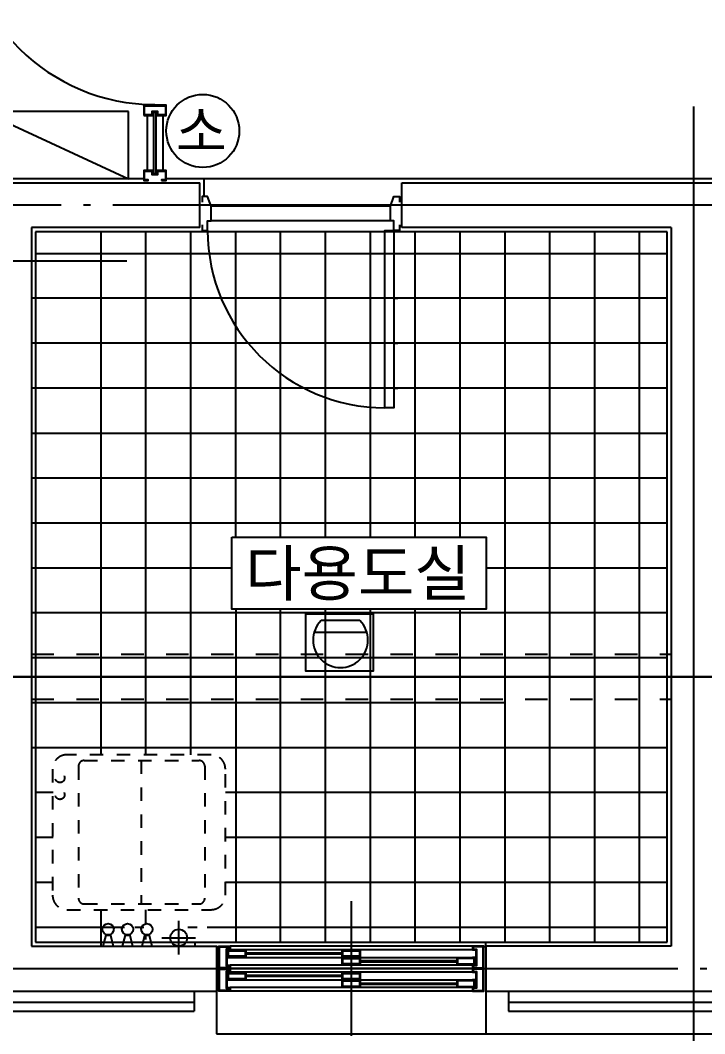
# Model space of a CAD drawing. Header units: millimetres. Extents: x 0 to 42050, y 0 to 29700.
# Drawn here: x 15485 to 18535, y 12464 to 16977 of the extents above; entities that cross this region are included whole.
import ezdxf
from ezdxf.enums import TextEntityAlignment as Align

# ---------------------------------------------------------------- set-up
doc = ezdxf.new("R2010")
doc.units = ezdxf.units.MM
doc.header["$LTSCALE"] = 100
for name, pattern in [('59단위세대$0$59A형 단위세대$0$HID', [2, 1, -1]), ('CEN', [52.3, 50, -1, 0.3, -1]), ('HID', [2, 1, -1])]:
    doc.linetypes.add(name, pattern=pattern)
for name, color, linetype in [('59단위세대$0$59A형 단위세대$0$FUR-KITC', 8, 'Continuous'), ('59단위세대$0$SYM', 7, 'Continuous'), ('59단위세대$0$TOTO', 7, 'Continuous'), ('59단위세대$0$해치', 9, 'Continuous'), ('CEN', 1, 'CEN'), ('COL', 2, 'Continuous'), ('DOOR', 4, 'Continuous'), ('DOOR-S', 3, 'Continuous'), ('ELE-2', 8, 'Continuous'), ('ETC', 6, 'Continuous'), ('FIN', 6, 'Continuous'), ('HAT', 8, 'Continuous'), ('HID', 6, 'HID'), ('RXDOOR', 6, 'Continuous'), ('TEXT', 3, 'Continuous'), ('WAL', 3, 'Continuous'), ('WID', 4, 'Continuous'), ('WID-S', 3, 'Continuous'), ('감지기', 2, 'Continuous'), ('글씨', 3, 'Continuous'), ('단열재', 8, 'Continuous'), ('마감선', 8, 'Continuous')]:
    doc.layers.add(name, color=color, linetype=linetype)
doc.layers.add('DEFPOINT', color=171, linetype='Continuous', plot=False)
doc.styles.add('굴림체', font='')
doc.styles.get('굴림체').set_extended_font_data('GulimChe')

# ---------------------------------------------------------------- blocks, each defined once
blk = doc.blocks.new('59단위세대$0$59A형 단위세대$0$84B_N_T200$0$세탁L')
at = {"layer": '59단위세대$0$59A형 단위세대$0$FUR-KITC', "color": 6, "linetype": '59단위세대$0$59A형 단위세대$0$HID', "ltscale": 0.6}
for p, q in [((293.8, 280), (-293.8, 280)), ((-319.4, 254.4), (-319.4, -257.4)), ((319.4, 254.4), (319.4, -257.4)), ((319.4, 0), (-319.4, 0)), ((293.8, -283), (-293.8, -283))]:
    blk.add_line(p, q, dxfattribs=at)
at = {"layer": '59단위세대$0$59A형 단위세대$0$FUR-KITC', "color": 6, "linetype": '59단위세대$0$59A형 단위세대$0$HID', "ltscale": 0.6, "elevation": 0}
blk.add_lwpolyline([(281, 395.2), (-281, 395.2, 0.414214), (-345, 331.2), (-345, -310.8, 0.414214), (-281, -374.8), (281, -374.8, 0.414214), (345, -310.8), (345, 331.2, 0.414214)], format="xyb", close=True, dxfattribs=at)
at = {"layer": '59단위세대$0$59A형 단위세대$0$FUR-KITC', "color": 6, "linetype": '59단위세대$0$59A형 단위세대$0$HID', "ltscale": 0.6}
for centre in [(167, 362.4), (241.8, 362.4)]:
    blk.add_circle(centre, 20.7, dxfattribs=at)
for centre, start, end in [((-293.8, 254.4), 90, 180), ((293.8, 254.4), 0, 90), ((-293.8, -257.4), 180, 270), ((293.8, -257.4), 270, 0)]:
    blk.add_arc(centre, 25.6, start, end, dxfattribs=at)
blk = doc.blocks.new('59단위세대$0$2P-S117')
at = {"layer": '59단위세대$0$해치'}
for p, q in [((0, 20), (0, -20)), ((-20, 0), (20, 0))]:
    blk.add_line(p, q, dxfattribs=at)
blk.add_circle((0, 0), 10, dxfattribs=at)
blk = doc.blocks.new('rekjrltert')
at = {"layer": '감지기', "linetype": 'Continuous', "ltscale": 2}
for p, q in [((240.7, -30.1), (67.4, -30.1)), ((272, -83.8), (36, -83.8))]:
    blk.add_line(p, q, dxfattribs=at)
blk.add_lwpolyline([(0, 0), (300, 0), (300, -255), (0, -255)], close=True, dxfattribs=at)
blk.add_arc((154, -116.7), 122.5, 135, 45, dxfattribs=at)

msp = doc.modelspace()

# ---------------------------------------------------------------- linework, layer by layer
for p, q in [((15967.2, 16571.7), (14153.2, 16571.7)), ((15317.2, 16571.7), (15967.2, 16271.7)), ((15967.2, 16271.7), (15967.2, 16571.7))]:
    msp.add_line(p, q)
at = {"layer": '59단위세대$0$TOTO', "color": 6}
for p, q in [((15855.1, 12853.7), (15868.1, 12903.3)), ((15868.1, 12903.3), (15887.5, 12903.3)), ((15887.5, 12903.3), (15898.8, 12853.7)), ((15941.5, 12853.7), (15954.5, 12903.3)), ((15954.5, 12903.3), (15973.9, 12903.3)), ((15973.9, 12903.3), (15985.1, 12853.7)), ((16027.9, 12853.7), (16040.8, 12903.3)), ((16040.8, 12903.3), (16060.2, 12903.3)), ((16060.2, 12903.3), (16071.5, 12853.7))]:
    msp.add_line(p, q, dxfattribs=at)
for centre in [(15876.9, 12929), (15963.3, 12929), (16049.7, 12929)]:
    msp.add_circle(centre, 25, dxfattribs=at)
at = {"layer": 'CEN'}
for p, q in [((31357.6, 16153.7), (8185.2, 16153.7)), ((15960.4, 15903.7), (8185.2, 15903.7)), ((14361.9, 14053.7), (31357.6, 14053.7)), ((8185.2, 12753.7), (31357.6, 12753.7))]:
    msp.add_line(p, q, dxfattribs=at)
msp.add_lwpolyline([(18485.2, 16592.7), (18485.2, 5302.5)], dxfattribs=at)
at = {"layer": 'COL'}
for p, q in [((15335.2, 16253.7), (16285.2, 16253.7)), ((16285.2, 16053.7), (16285.2, 16253.7)), ((17185.2, 16253.7), (19885.2, 16253.7)), ((17185.2, 16053.7), (17185.2, 16253.7)), ((16285.2, 16053.7), (15535.2, 16053.7)), ((15535.2, 16053.7), (15535.2, 12853.7)), ((18385.2, 16053.7), (17185.2, 16053.7)), ((18385.2, 16053.7), (18385.2, 12853.7)), ((15535.2, 12853.7), (16360.2, 12853.7)), ((16360.2, 12853.7), (16360.2, 12653.7)), ((18385.2, 12853.7), (17560.2, 12853.7)), ((17560.2, 12853.7), (17560.2, 12653.7)), ((12535.2, 12653.7), (16360.2, 12653.7)), ((17560.2, 12653.7), (18685.2, 12653.7))]:
    msp.add_line(p, q, dxfattribs=at)
at = {"layer": 'DEFPOINT'}
msp.add_lwpolyline([(26835.2, 17653.7), (25335.2, 17653.7), (25335.2, 14053.7), (15435.2, 14053.7), (15435.2, 12753.7), (12635.2, 12753.7), (12635.2, 16153.7), (12035.2, 16153.7), (12035.2, 21253.7), (24035.2, 21253.7), (26835.2, 18453.7)], close=True, dxfattribs=at)
at = {"layer": 'DOOR'}
for p, q in [((16080.2, 16293.7), (16080.2, 16568.7)), ((16090.2, 16293.7), (16090.2, 16568.7))]:
    msp.add_line(p, q, dxfattribs=at)
msp.add_arc((16085.2, 17456.2), 854.5, 180.2818, 270, dxfattribs=at)
at = {"layer": 'DOOR-S'}
for points in [[(16035.2, 16553.7), (16075.2, 16553.7), (16075.2, 16568.7), (16095.2, 16568.7), (16095.2, 16553.7), (16135.2, 16553.7), (16135.2, 16598.7), (16035.2, 16598.7)], [(16133.7, 16555.2), (16096.7, 16555.2), (16096.7, 16570.2), (16073.7, 16570.2), (16073.7, 16555.2), (16036.7, 16555.2), (16036.7, 16597.2), (16133.7, 16597.2)], [(16132.2, 16556.7), (16098.2, 16556.7), (16098.2, 16571.7), (16072.2, 16571.7), (16072.2, 16556.7), (16038.2, 16556.7), (16038.2, 16595.7), (16132.2, 16595.7)], [(16115.2, 16263.7), (16135.2, 16263.7), (16135.2, 16308.7), (16095.2, 16308.7), (16095.2, 16293.7), (16075.2, 16293.7), (16075.2, 16308.7), (16035.2, 16308.7), (16035.2, 16263.7), (16055.2, 16263.7), (16055.2, 16266.7), (16038.2, 16266.7), (16038.2, 16305.7), (16072.2, 16305.7), (16072.2, 16290.7), (16098.2, 16290.7), (16098.2, 16305.7), (16132.2, 16305.7), (16132.2, 16266.7), (16115.2, 16266.7)]]:
    msp.add_lwpolyline(points, close=True, dxfattribs=at)
msp.add_lwpolyline([(16055.2, 16265.2), (16036.7, 16265.2), (16036.7, 16307.2), (16073.7, 16307.2), (16073.7, 16292.2), (16096.7, 16292.2), (16096.7, 16307.2), (16133.7, 16307.2), (16133.7, 16265.2), (16115.2, 16265.2)], dxfattribs=at)
at = {"layer": 'ELE-2'}
for p, q in [((16050.2, 16553.7), (16050.2, 16308.7)), ((16120.2, 16553.7), (16120.2, 16308.7)), ((16960.2, 13053.7), (16960.2, 12453.7)), ((17500.2, 12853.7), (16420.2, 12853.7)), ((17500.2, 12837.7), (16420.2, 12837.7)), ((16420.2, 12803.7), (17500.2, 12803.7)), ((17500.2, 12769.7), (16420.2, 12769.7)), ((17500.2, 12753.7), (16420.2, 12753.7)), ((17500.2, 12753.7), (16420.2, 12753.7)), ((17500.2, 12737.7), (16420.2, 12737.7)), ((16420.2, 12703.7), (17500.2, 12703.7)), ((17500.2, 12669.7), (16420.2, 12669.7)), ((17500.2, 12653.7), (16420.2, 12653.7)), ((16360.2, 12463.7), (17560.2, 12463.7))]:
    msp.add_line(p, q, dxfattribs=at)
at = {"layer": 'ETC', "color": 6}
msp.add_lwpolyline([(16428.2, 14674.7), (17561.8, 14674.7), (17561.8, 14354.7), (16428.2, 14354.7)], close=True, dxfattribs=at)
at = {"layer": 'ETC'}
msp.add_circle((16298.6, 16484.3), 162.6, dxfattribs=at)
at = {"layer": 'FIN'}
for centre, radius, start, end in [((16365.2, 12856.5), 5.74, 209.365, 330.635), ((17555.2, 12856.4), 5.67, 208.0725, 331.9275)]:
    msp.add_arc(centre, radius, start, end, dxfattribs=at)
at = {"layer": 'HAT'}
for p, q in [((15845.2, 13706.2), (15845.2, 16035.7)), ((16045.2, 13706.2), (16045.2, 16035.7)), ((16245.2, 13706.2), (16245.2, 16035.7)), ((16445.2, 14674.7), (16445.2, 16035.7)), ((16645.2, 14674.7), (16645.2, 16035.7)), ((16845.2, 14674.7), (16845.2, 16035.7)), ((17045.2, 14674.7), (17045.2, 16035.7)), ((17245.2, 14674.7), (17245.2, 16035.7)), ((17445.2, 14674.7), (17445.2, 16035.7)), ((17645.2, 12871.7), (17645.2, 16035.7)), ((17845.2, 12871.7), (17845.2, 16035.7)), ((18045.2, 12871.7), (18045.2, 16035.7)), ((18245.2, 12871.7), (18245.2, 16035.7)), ((15553.2, 15939), (18367.2, 15939)), ((17150.2, 15939), (17167.2, 15939)), ((18367.2, 15739), (15535.2, 15739)), ((17150.2, 15739), (17167.2, 15739)), ((18367.2, 15539), (15535.2, 15539)), ((17150.2, 15539), (17167.2, 15539)), ((18367.2, 15339), (15535.2, 15339)), ((17150.2, 15339), (17167.2, 15339)), ((15535.2, 15139), (18367.2, 15139)), ((15535.2, 14939), (18367.2, 14939)), ((15535.2, 14739), (18367.2, 14739)), ((15535.2, 14539), (16428.2, 14539)), ((17561.8, 14539), (18367.2, 14539)), ((16445.2, 14354.7), (16445.2, 12871.7)), ((16645.2, 12871.7), (16645.2, 14354.7)), ((16845.2, 12871.7), (16845.2, 14354.7)), ((17045.2, 12871.7), (17045.2, 14354.7)), ((17245.2, 12871.7), (17245.2, 14354.7)), ((17445.2, 12871.7), (17445.2, 14354.7)), ((15535.2, 14339), (18367.2, 14339)), ((15535.2, 14139), (18367.2, 14139)), ((15535.2, 13939), (17647.2, 13939)), ((15535.2, 13739), (18367.2, 13739)), ((15551.8, 13539), (15631.9, 13539)), ((16399.2, 13539), (18367.2, 13539)), ((15551.8, 13339), (15631.9, 13339)), ((16399.2, 13339), (18367.2, 13339)), ((15551.8, 13139), (15631.9, 13139)), ((16399.2, 13139), (18367.2, 13139)), ((15845.2, 12853.7), (15845.2, 13016.2)), ((16045.2, 12949.6), (16045.2, 13016.2)), ((15553.2, 12939), (15950.1, 12939)), ((15995.9, 12939), (16036.5, 12939)), ((16232.3, 12939), (16272.9, 12939)), ((16318.7, 12939), (18367.2, 12939)), ((16045.2, 12882.9), (16045.2, 12908.4))]:
    msp.add_line(p, q, dxfattribs=at)
at = {"layer": 'HID'}
for p, q in [((15535.2, 14153.7), (18385.2, 14153.7)), ((15535.2, 13953.7), (18385.2, 13953.7))]:
    msp.add_line(p, q, dxfattribs=at)
at = {"layer": 'RXDOOR'}
for points in [[(16295.2, 16065.7), (16295.2, 16041.7), (16320.2, 16041.7), (16320.2, 16084.7), (16335.2, 16084.7), (16335.2, 16148.7), (16320.2, 16191.7), (16295.2, 16191.7), (16295.2, 16167.7)], [(17175.2, 16065.7), (17175.2, 16041.7), (17150.2, 16041.7), (17150.2, 16084.7), (17135.2, 16084.7), (17135.2, 16148.7), (17150.2, 16191.7), (17175.2, 16191.7), (17175.2, 16167.7)]]:
    msp.add_lwpolyline(points, dxfattribs=at)
msp.add_lwpolyline([(17150.2, 16041.7), (17150.2, 15251.7), (17110.2, 15251.7), (17110.2, 16041.7)], close=True, dxfattribs=at)
at = {"layer": 'RXDOOR', "color": 7}
msp.add_arc((17110.2, 16041.7), 790, 180, 270, dxfattribs=at)
at = {"layer": 'WAL'}
for p, q in [((16260.2, 12653.7), (16260.2, 12563.7)), ((16360.2, 12653.7), (16360.2, 12463.7)), ((17560.2, 12653.7), (17560.2, 12463.7)), ((17660.2, 12653.7), (17660.2, 12563.7)), ((12445.2, 12563.7), (16260.2, 12563.7)), ((17660.2, 12563.7), (18585.2, 12563.7)), ((17560.2, 12463.7), (18685.2, 12463.7))]:
    msp.add_line(p, q, dxfattribs=at)
at = {"layer": 'WID'}
for p, q in [((16920.2, 12823.2), (16490.2, 12823.2)), ((16920.2, 12818.2), (16490.2, 12818.2)), ((17000.2, 12789.2), (17430.2, 12789.2)), ((17000.2, 12784.2), (17430.2, 12784.2)), ((16920.2, 12723.2), (16490.2, 12723.2)), ((16920.2, 12718.2), (16490.2, 12718.2)), ((17000.2, 12689.2), (17430.2, 12689.2)), ((17000.2, 12684.2), (17430.2, 12684.2))]:
    msp.add_line(p, q, dxfattribs=at)
at = {"layer": 'WID-S'}
for p, q in [((16405.2, 12803.7), (16420.2, 12803.7)), ((17515.2, 12803.7), (17500.2, 12803.7)), ((16405.2, 12703.7), (16420.2, 12703.7)), ((17515.2, 12703.7), (17500.2, 12703.7))]:
    msp.add_line(p, q, dxfattribs=at)
for points in [[(16420.2, 12769.7), (16420.2, 12753.7), (16420.2, 12753.7), (16420.2, 12753.7), (16420.2, 12753.7), (16420.2, 12753.7), (16370.2, 12753.7), (16370.2, 12753.7), (16370.2, 12753.7), (16370.2, 12753.7), (16370.2, 12753.7), (16370.2, 12853.7), (16420.2, 12853.7), (16420.2, 12837.7), (16405.2, 12837.7), (16405.2, 12769.7)], [(16417.2, 12766.7), (16417.2, 12756.7), (16417.2, 12756.7), (16417.2, 12756.7), (16417.2, 12756.7), (16417.2, 12756.7), (16373.2, 12756.7), (16373.2, 12756.7), (16373.2, 12756.7), (16373.2, 12756.7), (16373.2, 12756.7), (16373.2, 12850.7), (16417.2, 12850.7), (16417.2, 12840.7), (16402.2, 12840.7), (16402.2, 12766.7)], [(16490.2, 12835.7), (16490.2, 12805.7), (16410.2, 12805.7), (16410.2, 12835.7)], [(16487.2, 12832.7), (16487.2, 12808.7), (16413.2, 12808.7), (16413.2, 12832.7)], [(17000.2, 12835.7), (17000.2, 12805.7), (16920.2, 12805.7), (16920.2, 12835.7)], [(16997.2, 12832.7), (16997.2, 12808.7), (16923.2, 12808.7), (16923.2, 12832.7)], [(17500.2, 12769.7), (17500.2, 12753.7), (17500.2, 12753.7), (17500.2, 12753.7), (17500.2, 12753.7), (17500.2, 12753.7), (17550.2, 12753.7), (17550.2, 12753.7), (17550.2, 12753.7), (17550.2, 12753.7), (17550.2, 12753.7), (17550.2, 12853.7), (17500.2, 12853.7), (17500.2, 12837.7), (17515.2, 12837.7), (17515.2, 12769.7)], [(17503.2, 12766.7), (17503.2, 12756.7), (17503.2, 12756.7), (17503.2, 12756.7), (17503.2, 12756.7), (17503.2, 12756.7), (17547.2, 12756.7), (17547.2, 12756.7), (17547.2, 12756.7), (17547.2, 12756.7), (17547.2, 12756.7), (17547.2, 12850.7), (17503.2, 12850.7), (17503.2, 12840.7), (17518.2, 12840.7), (17518.2, 12766.7)], [(17000.2, 12801.7), (17000.2, 12771.7), (16920.2, 12771.7), (16920.2, 12801.7)], [(16997.2, 12798.7), (16997.2, 12774.7), (16923.2, 12774.7), (16923.2, 12798.7)], [(17430.2, 12801.7), (17430.2, 12771.7), (17510.2, 12771.7), (17510.2, 12801.7)], [(17433.2, 12798.7), (17433.2, 12774.7), (17507.2, 12774.7), (17507.2, 12798.7)], [(16420.2, 12669.7), (16420.2, 12653.7), (16420.2, 12653.7), (16420.2, 12653.7), (16420.2, 12653.7), (16420.2, 12653.7), (16370.2, 12653.7), (16370.2, 12653.7), (16370.2, 12653.7), (16370.2, 12653.7), (16370.2, 12653.7), (16370.2, 12753.7), (16420.2, 12753.7), (16420.2, 12737.7), (16405.2, 12737.7), (16405.2, 12669.7)], [(16417.2, 12666.7), (16417.2, 12656.7), (16417.2, 12656.7), (16417.2, 12656.7), (16417.2, 12656.7), (16417.2, 12656.7), (16373.2, 12656.7), (16373.2, 12656.7), (16373.2, 12656.7), (16373.2, 12656.7), (16373.2, 12656.7), (16373.2, 12750.7), (16417.2, 12750.7), (16417.2, 12740.7), (16402.2, 12740.7), (16402.2, 12666.7)], [(16490.2, 12735.7), (16490.2, 12705.7), (16410.2, 12705.7), (16410.2, 12735.7)], [(16487.2, 12732.7), (16487.2, 12708.7), (16413.2, 12708.7), (16413.2, 12732.7)], [(17000.2, 12735.7), (17000.2, 12705.7), (16920.2, 12705.7), (16920.2, 12735.7)], [(16997.2, 12732.7), (16997.2, 12708.7), (16923.2, 12708.7), (16923.2, 12732.7)], [(17500.2, 12669.7), (17500.2, 12653.7), (17500.2, 12653.7), (17500.2, 12653.7), (17500.2, 12653.7), (17500.2, 12653.7), (17550.2, 12653.7), (17550.2, 12653.7), (17550.2, 12653.7), (17550.2, 12653.7), (17550.2, 12653.7), (17550.2, 12753.7), (17500.2, 12753.7), (17500.2, 12737.7), (17515.2, 12737.7), (17515.2, 12669.7)], [(17503.2, 12666.7), (17503.2, 12656.7), (17503.2, 12656.7), (17503.2, 12656.7), (17503.2, 12656.7), (17503.2, 12656.7), (17547.2, 12656.7), (17547.2, 12656.7), (17547.2, 12656.7), (17547.2, 12656.7), (17547.2, 12656.7), (17547.2, 12750.7), (17503.2, 12750.7), (17503.2, 12740.7), (17518.2, 12740.7), (17518.2, 12666.7)], [(17000.2, 12701.7), (17000.2, 12671.7), (16920.2, 12671.7), (16920.2, 12701.7)], [(16997.2, 12698.7), (16997.2, 12674.7), (16923.2, 12674.7), (16923.2, 12698.7)], [(17430.2, 12701.7), (17430.2, 12671.7), (17510.2, 12671.7), (17510.2, 12701.7)], [(17433.2, 12698.7), (17433.2, 12674.7), (17507.2, 12674.7), (17507.2, 12698.7)]]:
    msp.add_lwpolyline(points, close=True, dxfattribs=at)
at = {"layer": '단열재'}
for p, q in [((12485.2, 12603.7), (16260.2, 12603.7)), ((17660.2, 12603.7), (18585.2, 12603.7))]:
    msp.add_line(p, q, dxfattribs=at)
at = {"layer": '마감선'}
for p, q in [((16035.2, 16271.7), (15317.2, 16271.7)), ((19903.2, 16271.7), (16135.2, 16271.7)), ((16303.2, 16271.7), (16303.2, 16191.7)), ((17135.2, 16148.7), (16335.2, 16148.7)), ((17135.2, 16084.7), (16335.2, 16084.7)), ((15553.2, 16035.7), (15553.2, 12871.7)), ((18367.2, 16035.7), (15553.2, 16035.7)), ((18367.2, 12871.7), (18367.2, 16035.7)), ((15553.2, 12871.7), (16360.2, 12871.7)), ((16264.1, 12853.7), (16264.1, 12871.7)), ((16360.2, 12871.7), (18367.2, 12871.7)), ((17560.2, 12853.7), (17560.2, 12871.7))]:
    msp.add_line(p, q, dxfattribs=at)

# ---------------------------------------------------------------- block references
at = {"extrusion": (0, 0, -1), "xscale": -1, "zscale": -1, "rotation": 270}
msp.add_blockref('59단위세대$0$59A형 단위세대$0$84B_N_T200$0$세탁L', (-16024.5, 13361.2), dxfattribs=at)
at = {"layer": '59단위세대$0$SYM', "xscale": 3.75, "yscale": 3.75, "zscale": 3.75, "rotation": 90}
msp.add_blockref('59단위세대$0$2P-S117', (16191.3, 12891.2), dxfattribs=at)
at = {"layer": '감지기'}
msp.add_blockref('rekjrltert', (16758.2, 14333.8), dxfattribs=at)

# ---------------------------------------------------------------- texts
at = {"layer": 'TEXT', "style": '굴림체'}
msp.add_text('다용도실', height=200, dxfattribs=at).set_placement((16488.2, 14514.7), align=Align.MIDDLE_LEFT)
at = {"layer": '글씨', "style": '굴림체'}
msp.add_text('소', height=180, dxfattribs=at).set_placement((16179.1, 16484.3), align=Align.MIDDLE_LEFT)

doc.saveas('drawing.dxf')
